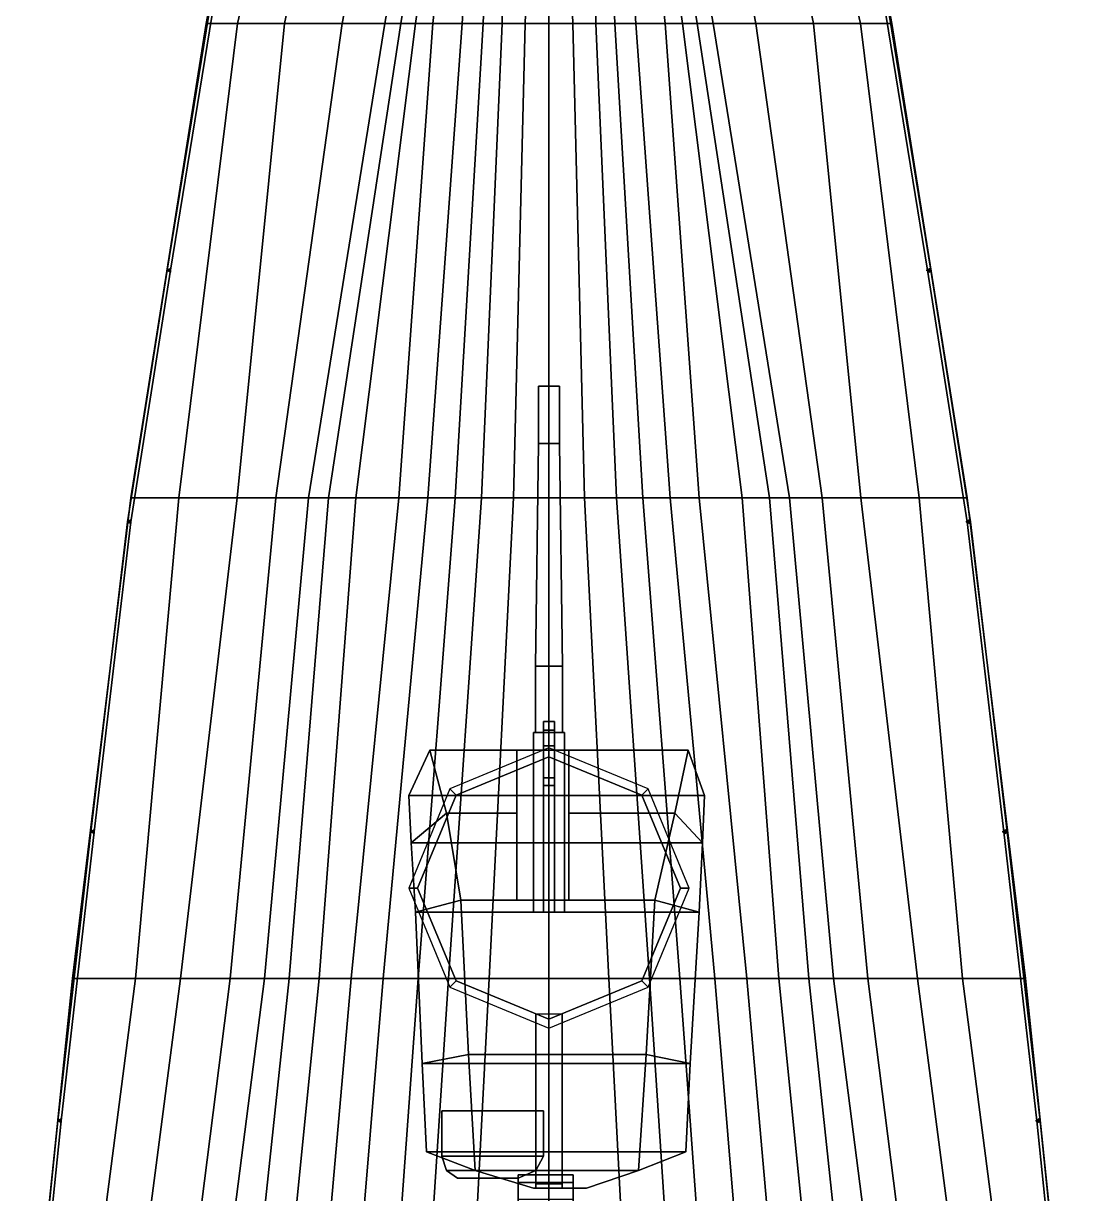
# Model space of a CAD drawing. Header units: millimetres. Extents: x -6 to 6, y -93 to 86.
# Drawn here: x -4.76 to 4.76, y 36.52 to 47.13 of the extents above; entities that cross this region are included whole.
import ezdxf

# ---------------------------------------------------------------- set-up
doc = ezdxf.new("R2010")
doc.units = ezdxf.units.MM
for name, color, linetype in [('gun', 1, 'Continuous'), ('railings', 6, 'Continuous'), ('sleeve', 5, 'Continuous'), ('turret', 2, 'Continuous')]:
    doc.layers.add(name, color=color, linetype=linetype)

msp = doc.modelspace()

# ---------------------------------------------------------------- linework, layer by layer
for points in [[(-2.288, 51.464, 5.959), (-1.801, 51.464, 5.177), (-2.821, 47.128, 5.291), (-3.106, 47.128, 5.747)], [(-1.801, 51.464, 5.177), (-1.491, 51.464, 4.479), (-2.396, 47.128, 4.479), (-2.821, 47.128, 5.291)], [(-1.491, 51.464, 4.479), (-1.04, 51.464, 3.076), (-1.874, 47.128, 3.076), (-2.396, 47.128, 4.479)], [(-1.04, 51.464, 3.076), (-0.725, 51.464, 1.233), (-1.486, 47.128, 1.233), (-1.874, 47.128, 3.076)], [(-0.725, 51.464, 1.233), (-0.647, 51.464, 0.198), (-1.341, 47.128, 0.198), (-1.486, 47.128, 1.233)], [(-0.647, 51.464, 0.198), (-0.595, 51.464, -1.174), (-1.211, 47.128, -1.174), (-1.341, 47.128, 0.198)], [(-0.595, 51.464, -1.174), (-0.564, 51.464, -2.09), (-1.051, 47.128, -2.09), (-1.211, 47.128, -1.174)], [(-0.564, 51.464, -2.09), (-0.497, 51.464, -2.902), (-0.787, 47.128, -2.902), (-1.051, 47.128, -2.09)], [(-0.497, 51.464, -2.902), (-0.424, 51.464, -3.275), (-0.595, 47.128, -3.275), (-0.787, 47.128, -2.902)], [(-0.424, 51.464, -3.275), (-0.331, 51.464, -3.534), (-0.424, 47.128, -3.534), (-0.595, 47.128, -3.275)], [(-0.331, 51.464, -3.534), (-0.052, 51.464, -3.798), (-0.217, 47.128, -3.798), (-0.424, 47.128, -3.534)], [(0, 47.128, -3.932), (-0.217, 47.128, -3.798), (-0.052, 51.464, -3.798), (0, 51.464, -3.829)], [(0, 51.464, -3.829), (0.052, 51.464, -3.798), (0.217, 47.128, -3.798), (0, 47.128, -3.932)], [(0.424, 47.128, -3.534), (0.217, 47.128, -3.798), (0.052, 51.464, -3.798), (0.331, 51.464, -3.534)], [(0.595, 47.128, -3.275), (0.424, 47.128, -3.534), (0.331, 51.464, -3.534), (0.424, 51.464, -3.275)], [(0.787, 47.128, -2.902), (0.595, 47.128, -3.275), (0.424, 51.464, -3.275), (0.497, 51.464, -2.902)], [(1.051, 47.128, -2.09), (0.787, 47.128, -2.902), (0.497, 51.464, -2.902), (0.564, 51.464, -2.09)], [(1.211, 47.128, -1.174), (1.051, 47.128, -2.09), (0.564, 51.464, -2.09), (0.595, 51.464, -1.174)], [(1.341, 47.128, 0.198), (1.211, 47.128, -1.174), (0.595, 51.464, -1.174), (0.647, 51.464, 0.198)], [(1.486, 47.128, 1.233), (1.341, 47.128, 0.198), (0.647, 51.464, 0.198), (0.725, 51.464, 1.233)], [(1.874, 47.128, 3.076), (1.486, 47.128, 1.233), (0.725, 51.464, 1.233), (1.04, 51.464, 3.076)], [(2.396, 47.128, 4.479), (1.874, 47.128, 3.076), (1.04, 51.464, 3.076), (1.491, 51.464, 4.479)], [(2.821, 47.128, 5.291), (2.396, 47.128, 4.479), (1.491, 51.464, 4.479), (1.801, 51.464, 5.177)], [(3.106, 47.128, 5.747), (2.821, 47.128, 5.291), (1.801, 51.464, 5.177), (2.288, 51.464, 5.959)], [(-3.106, 47.128, 5.747), (-2.821, 47.128, 5.291), (-3.354, 42.827, 4.779), (-3.789, 42.827, 5.524)], [(3.106, 47.128, 5.747), (-3.106, 47.128, 5.747), (-3.789, 42.827, 5.524), (3.789, 42.827, 5.524)], [(-2.821, 47.128, 5.291), (-2.396, 47.128, 4.479), (-2.826, 42.827, 3.573), (-3.354, 42.827, 4.779)], [(-2.396, 47.128, 4.479), (-1.874, 47.128, 3.076), (-2.474, 42.827, 2.398), (-2.826, 42.827, 3.573)], [(-1.874, 47.128, 3.076), (-1.486, 47.128, 1.233), (-2.179, 42.827, 1.233), (-2.474, 42.827, 2.398)], [(-1.486, 47.128, 1.233), (-1.341, 47.128, 0.198), (-1.998, 42.827, 0.198), (-2.179, 42.827, 1.233)], [(-1.341, 47.128, 0.198), (-1.211, 47.128, -1.174), (-1.749, 42.827, -1.174), (-1.998, 42.827, 0.198)], [(-1.211, 47.128, -1.174), (-1.051, 47.128, -2.09), (-1.361, 42.827, -2.421), (-1.749, 42.827, -1.174)], [(-1.051, 47.128, -2.09), (-0.787, 47.128, -2.902), (-1.097, 42.827, -2.902), (-1.361, 42.827, -2.421)], [(-0.787, 47.128, -2.902), (-0.595, 47.128, -3.275), (-0.849, 42.827, -3.275), (-1.097, 42.827, -2.902)], [(-0.595, 47.128, -3.275), (-0.424, 47.128, -3.534), (-0.611, 42.827, -3.534), (-0.849, 42.827, -3.275)], [(-0.424, 47.128, -3.534), (-0.217, 47.128, -3.798), (-0.321, 42.827, -3.798), (-0.611, 42.827, -3.534)], [(0, 42.827, -3.974), (-0.321, 42.827, -3.798), (-0.217, 47.128, -3.798), (0, 47.128, -3.932)], [(0, 47.128, -3.932), (0.217, 47.128, -3.798), (0.321, 42.827, -3.798), (0, 42.827, -3.974)], [(0.611, 42.827, -3.534), (0.321, 42.827, -3.798), (0.217, 47.128, -3.798), (0.424, 47.128, -3.534)], [(0.849, 42.827, -3.275), (0.611, 42.827, -3.534), (0.424, 47.128, -3.534), (0.595, 47.128, -3.275)], [(1.097, 42.827, -2.902), (0.849, 42.827, -3.275), (0.595, 47.128, -3.275), (0.787, 47.128, -2.902)], [(1.361, 42.827, -2.421), (1.097, 42.827, -2.902), (0.787, 47.128, -2.902), (1.051, 47.128, -2.09)], [(1.749, 42.827, -1.174), (1.361, 42.827, -2.421), (1.051, 47.128, -2.09), (1.211, 47.128, -1.174)], [(1.998, 42.827, 0.198), (1.749, 42.827, -1.174), (1.211, 47.128, -1.174), (1.341, 47.128, 0.198)], [(2.179, 42.827, 1.233), (1.998, 42.827, 0.198), (1.341, 47.128, 0.198), (1.486, 47.128, 1.233)], [(2.474, 42.827, 2.398), (2.179, 42.827, 1.233), (1.486, 47.128, 1.233), (1.874, 47.128, 3.076)], [(2.826, 42.827, 3.573), (2.474, 42.827, 2.398), (1.874, 47.128, 3.076), (2.396, 47.128, 4.479)], [(3.354, 42.827, 4.779), (2.826, 42.827, 3.573), (2.396, 47.128, 4.479), (2.821, 47.128, 5.291)], [(3.789, 42.827, 5.524), (3.354, 42.827, 4.779), (2.821, 47.128, 5.291), (3.106, 47.128, 5.747)], [(-3.43, 44.907, 5.63), (-3.46, 44.89, 5.63), (-3.46, 44.89, 6.63), (-3.43, 44.907, 6.63)], [(-3.46, 44.89, 5.63), (-3.43, 44.873, 5.63), (-3.43, 44.873, 6.63), (-3.46, 44.89, 6.63)], [(-3.43, 44.873, 5.63), (-3.43, 44.907, 5.63), (-3.43, 44.907, 6.63), (-3.43, 44.873, 6.63)], [(3.45, 44.907, 5.63), (3.42, 44.89, 5.63), (3.42, 44.89, 6.63), (3.45, 44.907, 6.63)], [(3.42, 44.89, 5.63), (3.45, 44.873, 5.63), (3.45, 44.873, 6.63), (3.42, 44.89, 6.63)], [(3.45, 44.873, 5.63), (3.45, 44.907, 5.63), (3.45, 44.907, 6.63), (3.45, 44.873, 6.63)], [(-3.789, 42.827, 5.524), (-3.354, 42.827, 4.779), (-3.747, 38.469, 4.002), (-4.317, 38.469, 5.291)], [(3.789, 42.827, 5.524), (-3.789, 42.827, 5.524), (-4.317, 38.469, 5.291), (4.317, 38.469, 5.291)], [(-3.354, 42.827, 4.779), (-2.826, 42.827, 3.573), (-3.339, 38.469, 2.879), (-3.747, 38.469, 4.002)], [(-2.826, 42.827, 3.573), (-2.474, 42.827, 2.398), (-2.888, 38.469, 1.285), (-3.339, 38.469, 2.879)], [(-2.474, 42.827, 2.398), (-2.179, 42.827, 1.233), (-2.578, 38.469, -0.066), (-2.888, 38.469, 1.285)], [(-2.179, 42.827, 1.233), (-1.998, 42.827, 0.198), (-2.355, 38.469, -0.987), (-2.578, 38.469, -0.066)], [(-1.998, 42.827, 0.198), (-1.749, 42.827, -1.174), (-2.081, 38.469, -1.826), (-2.355, 38.469, -0.987)], [(-1.749, 42.827, -1.174), (-1.361, 42.827, -2.421), (-1.791, 38.469, -2.421), (-2.081, 38.469, -1.826)], [(-1.361, 42.827, -2.421), (-1.097, 42.827, -2.902), (-1.501, 38.469, -2.902), (-1.791, 38.469, -2.421)], [(-1.097, 42.827, -2.902), (-0.849, 42.827, -3.275), (-1.185, 38.469, -3.275), (-1.501, 38.469, -2.902)], [(-0.849, 42.827, -3.275), (-0.611, 42.827, -3.534), (-0.911, 38.469, -3.534), (-1.185, 38.469, -3.275)], [(-0.611, 42.827, -3.534), (-0.321, 42.827, -3.798), (-0.543, 38.469, -3.798), (-0.911, 38.469, -3.534)], [(0, 38.469, -3.974), (-0.543, 38.469, -3.798), (-0.321, 42.827, -3.798), (0, 42.827, -3.974)], [(0, 42.827, -3.974), (0.321, 42.827, -3.798), (0.543, 38.469, -3.798), (0, 38.469, -3.974)], [(0.911, 38.469, -3.534), (0.543, 38.469, -3.798), (0.321, 42.827, -3.798), (0.611, 42.827, -3.534)], [(1.185, 38.469, -3.275), (0.911, 38.469, -3.534), (0.611, 42.827, -3.534), (0.849, 42.827, -3.275)], [(1.501, 38.469, -2.902), (1.185, 38.469, -3.275), (0.849, 42.827, -3.275), (1.097, 42.827, -2.902)], [(1.791, 38.469, -2.421), (1.501, 38.469, -2.902), (1.097, 42.827, -2.902), (1.361, 42.827, -2.421)], [(2.081, 38.469, -1.826), (1.791, 38.469, -2.421), (1.361, 42.827, -2.421), (1.749, 42.827, -1.174)], [(2.355, 38.469, -0.987), (2.081, 38.469, -1.826), (1.749, 42.827, -1.174), (1.998, 42.827, 0.198)], [(2.578, 38.469, -0.066), (2.355, 38.469, -0.987), (1.998, 42.827, 0.198), (2.179, 42.827, 1.233)], [(2.888, 38.469, 1.285), (2.578, 38.469, -0.066), (2.179, 42.827, 1.233), (2.474, 42.827, 2.398)], [(3.339, 38.469, 2.879), (2.888, 38.469, 1.285), (2.474, 42.827, 2.398), (2.826, 42.827, 3.573)], [(3.747, 38.469, 4.002), (3.339, 38.469, 2.879), (2.826, 42.827, 3.573), (3.354, 42.827, 4.779)], [(4.317, 38.469, 5.291), (3.747, 38.469, 4.002), (3.354, 42.827, 4.779), (3.789, 42.827, 5.524)], [(-3.79, 42.627, 5.51), (-3.82, 42.61, 5.51), (-3.82, 42.61, 6.51), (-3.79, 42.627, 6.51)], [(-3.82, 42.61, 5.51), (-3.79, 42.593, 5.51), (-3.79, 42.593, 6.51), (-3.82, 42.61, 6.51)], [(-3.79, 42.593, 5.51), (-3.79, 42.627, 5.51), (-3.79, 42.627, 6.51), (-3.79, 42.593, 6.51)], [(3.81, 42.627, 5.51), (3.78, 42.61, 5.51), (3.78, 42.61, 6.51), (3.81, 42.627, 6.51)], [(3.78, 42.61, 5.51), (3.81, 42.593, 5.51), (3.81, 42.593, 6.51), (3.78, 42.61, 6.51)], [(3.81, 42.593, 5.51), (3.81, 42.627, 5.51), (3.81, 42.627, 6.51), (3.81, 42.593, 6.51)], [(-4.12, 39.817, 5.36), (-4.15, 39.8, 5.36), (-4.15, 39.8, 6.36), (-4.12, 39.817, 6.36)], [(-4.15, 39.8, 5.36), (-4.12, 39.783, 5.36), (-4.12, 39.783, 6.36), (-4.15, 39.8, 6.36)], [(-4.12, 39.783, 5.36), (-4.12, 39.817, 5.36), (-4.12, 39.817, 6.36), (-4.12, 39.783, 6.36)], [(4.14, 39.817, 5.36), (4.11, 39.8, 5.36), (4.11, 39.8, 6.36), (4.14, 39.817, 6.36)], [(4.11, 39.8, 5.36), (4.14, 39.783, 5.36), (4.14, 39.783, 6.36), (4.11, 39.8, 6.36)], [(4.14, 39.783, 5.36), (4.14, 39.817, 5.36), (4.14, 39.817, 6.36), (4.14, 39.783, 6.36)], [(-4.317, 38.469, 5.291), (-3.747, 38.469, 4.002), (-4.301, 34.182, 4.002), (-4.762, 34.182, 5.058)], [(4.317, 38.469, 5.291), (-4.317, 38.469, 5.291), (-4.762, 34.182, 5.058), (4.762, 34.182, 5.058)], [(-3.747, 38.469, 4.002), (-3.339, 38.469, 2.879), (-3.898, 34.182, 2.879), (-4.301, 34.182, 4.002)], [(-3.339, 38.469, 2.879), (-2.888, 38.469, 1.285), (-3.432, 34.182, 1.285), (-3.898, 34.182, 2.879)], [(-2.888, 38.469, 1.285), (-2.578, 38.469, -0.066), (-3.126, 34.182, -0.066), (-3.432, 34.182, 1.285)], [(-2.578, 38.469, -0.066), (-2.355, 38.469, -0.987), (-2.811, 34.182, -0.987), (-3.126, 34.182, -0.066)], [(-2.355, 38.469, -0.987), (-2.081, 38.469, -1.826), (-2.51, 34.182, -1.826), (-2.811, 34.182, -0.987)], [(-2.081, 38.469, -1.826), (-1.791, 38.469, -2.421), (-2.169, 34.182, -2.421), (-2.51, 34.182, -1.826)], [(-1.791, 38.469, -2.421), (-1.501, 38.469, -2.902), (-1.858, 34.182, -2.902), (-2.169, 34.182, -2.421)], [(-1.501, 38.469, -2.902), (-1.185, 38.469, -3.275), (-1.496, 34.182, -3.275), (-1.858, 34.182, -2.902)], [(-1.185, 38.469, -3.275), (-0.911, 38.469, -3.534), (-1.19, 34.182, -3.534), (-1.496, 34.182, -3.275)], [(-0.911, 38.469, -3.534), (-0.543, 38.469, -3.798), (-0.766, 34.182, -3.798), (-1.19, 34.182, -3.534)], [(0, 34.182, -3.974), (-0.766, 34.182, -3.798), (-0.543, 38.469, -3.798), (0, 38.469, -3.974)], [(0, 38.469, -3.974), (0.543, 38.469, -3.798), (0.766, 34.182, -3.798), (0, 34.182, -3.974)], [(1.19, 34.182, -3.534), (0.766, 34.182, -3.798), (0.543, 38.469, -3.798), (0.911, 38.469, -3.534)], [(1.496, 34.182, -3.275), (1.19, 34.182, -3.534), (0.911, 38.469, -3.534), (1.185, 38.469, -3.275)], [(1.858, 34.182, -2.902), (1.496, 34.182, -3.275), (1.185, 38.469, -3.275), (1.501, 38.469, -2.902)], [(2.169, 34.182, -2.421), (1.858, 34.182, -2.902), (1.501, 38.469, -2.902), (1.791, 38.469, -2.421)], [(2.51, 34.182, -1.826), (2.169, 34.182, -2.421), (1.791, 38.469, -2.421), (2.081, 38.469, -1.826)], [(2.811, 34.182, -0.987), (2.51, 34.182, -1.826), (2.081, 38.469, -1.826), (2.355, 38.469, -0.987)], [(3.126, 34.182, -0.066), (2.811, 34.182, -0.987), (2.355, 38.469, -0.987), (2.578, 38.469, -0.066)], [(3.432, 34.182, 1.285), (3.126, 34.182, -0.066), (2.578, 38.469, -0.066), (2.888, 38.469, 1.285)], [(3.898, 34.182, 2.879), (3.432, 34.182, 1.285), (2.888, 38.469, 1.285), (3.339, 38.469, 2.879)], [(4.301, 34.182, 4.002), (3.898, 34.182, 2.879), (3.339, 38.469, 2.879), (3.747, 38.469, 4.002)], [(4.762, 34.182, 5.058), (4.301, 34.182, 4.002), (3.747, 38.469, 4.002), (4.317, 38.469, 5.291)], [(-4.42, 37.197, 5.22), (-4.45, 37.18, 5.22), (-4.45, 37.18, 6.22), (-4.42, 37.197, 6.22)], [(-4.45, 37.18, 5.22), (-4.42, 37.163, 5.22), (-4.42, 37.163, 6.22), (-4.45, 37.18, 6.22)], [(-4.42, 37.163, 5.22), (-4.42, 37.197, 5.22), (-4.42, 37.197, 6.22), (-4.42, 37.163, 6.22)], [(4.44, 37.197, 5.22), (4.41, 37.18, 5.22), (4.41, 37.18, 6.22), (4.44, 37.197, 6.22)], [(4.41, 37.18, 5.22), (4.44, 37.163, 5.22), (4.44, 37.163, 6.22), (4.41, 37.18, 6.22)], [(4.44, 37.163, 5.22), (4.44, 37.197, 5.22), (4.44, 37.197, 6.22), (4.44, 37.163, 6.22)]]:
    msp.add_3dface(points)
at = {"layer": 'gun'}
for points in [[(0, 43.84, 7.26), (-0.095, 43.84, 7.205), (-0.095, 43.32, 7.205), (0, 43.32, 7.26)], [(-0.095, 43.84, 7.205), (-0.095, 43.84, 7.095), (-0.095, 43.32, 7.095), (-0.095, 43.32, 7.205)], [(-0.095, 43.84, 7.095), (0, 43.84, 7.04), (0, 43.32, 7.04), (-0.095, 43.32, 7.095)], [(0.095, 43.84, 7.205), (-0.095, 43.84, 7.095), (-0.095, 43.84, 7.205), (0, 43.84, 7.26)], [(0.095, 43.84, 7.095), (0, 43.84, 7.04), (-0.095, 43.84, 7.095), (0.095, 43.84, 7.205)], [(0, 43.84, 7.04), (0.095, 43.84, 7.095), (0.095, 43.32, 7.095), (0, 43.32, 7.04)], [(0.095, 43.84, 7.205), (0, 43.84, 7.26), (0, 43.32, 7.26), (0.095, 43.32, 7.205)], [(0.095, 43.84, 7.095), (0.095, 43.84, 7.205), (0.095, 43.32, 7.205), (0.095, 43.32, 7.095)], [(0, 43.32, 7.26), (-0.095, 43.32, 7.205), (-0.121, 41.3, 7.22), (0, 41.3, 7.29)], [(-0.095, 43.32, 7.205), (-0.095, 43.32, 7.095), (-0.121, 41.3, 7.08), (-0.121, 41.3, 7.22)], [(-0.095, 43.32, 7.095), (0, 43.32, 7.04), (0, 41.3, 7.01), (-0.121, 41.3, 7.08)], [(0, 43.32, 7.04), (0.095, 43.32, 7.095), (0.121, 41.3, 7.08), (0, 41.3, 7.01)], [(0.095, 43.32, 7.205), (0, 43.32, 7.26), (0, 41.3, 7.29), (0.121, 41.3, 7.22)], [(0.095, 43.32, 7.095), (0.095, 43.32, 7.205), (0.121, 41.3, 7.22), (0.121, 41.3, 7.08)], [(0, 41.3, 7.29), (-0.121, 41.3, 7.22), (-0.121, 40.7, 7.22), (0, 40.7, 7.29)], [(-0.121, 41.3, 7.22), (-0.121, 41.3, 7.08), (-0.121, 40.7, 7.08), (-0.121, 40.7, 7.22)], [(-0.121, 41.3, 7.08), (0, 41.3, 7.01), (0, 40.7, 7.01), (-0.121, 40.7, 7.08)], [(0, 41.3, 7.01), (0.121, 41.3, 7.08), (0.121, 40.7, 7.08), (0, 40.7, 7.01)], [(0.121, 41.3, 7.22), (0, 41.3, 7.29), (0, 40.7, 7.29), (0.121, 40.7, 7.22)], [(0.121, 41.3, 7.08), (0.121, 41.3, 7.22), (0.121, 40.7, 7.22), (0.121, 40.7, 7.08)], [(0.139, 40.7, 7.07), (0, 40.7, 6.99), (-0.139, 40.7, 7.07), (0.139, 40.7, 7.23)], [(0.139, 40.7, 7.23), (-0.139, 40.7, 7.07), (-0.139, 40.7, 7.23), (0, 40.7, 7.31)], [(0, 40.7, 7.31), (-0.139, 40.7, 7.23), (-0.139, 39.07, 7.23), (0, 39.07, 7.31)], [(-0.139, 40.7, 7.23), (-0.139, 40.7, 7.07), (-0.139, 39.07, 7.07), (-0.139, 39.07, 7.23)], [(-0.139, 40.7, 7.07), (0, 40.7, 6.99), (0, 39.07, 6.99), (-0.139, 39.07, 7.07)], [(0, 40.7, 6.99), (0.139, 40.7, 7.07), (0.139, 39.07, 7.07), (0, 39.07, 6.99)], [(0.139, 40.7, 7.23), (0, 40.7, 7.31), (0, 39.07, 7.31), (0.139, 39.07, 7.23)], [(0.139, 40.7, 7.07), (0.139, 40.7, 7.23), (0.139, 39.07, 7.23), (0.139, 39.07, 7.07)]]:
    msp.add_3dface(points, dxfattribs=at)
at = {"layer": 'railings'}
for points in [[(-3.46, 44.89, 6.63), (-3.06, 47.34, 6.75), (-3.03, 47.34, 6.75), (-3.43, 44.89, 6.63)], [(-3.43, 44.89, 6.63), (-3.03, 47.34, 6.75), (-3.06, 47.34, 6.75), (-3.46, 44.89, 6.63)], [(3.46, 44.89, 6.63), (3.06, 47.34, 6.75), (3.03, 47.34, 6.75), (3.43, 44.89, 6.63)], [(3.43, 44.89, 6.63), (3.03, 47.34, 6.75), (3.06, 47.34, 6.75), (3.46, 44.89, 6.63)], [(-3.79, 42.61, 6.51), (-3.43, 44.89, 6.63), (-3.46, 44.89, 6.63), (-3.82, 42.61, 6.51)], [(-3.82, 42.61, 6.51), (-3.46, 44.89, 6.63), (-3.43, 44.89, 6.63), (-3.79, 42.61, 6.51)], [(3.82, 42.61, 6.51), (3.46, 44.89, 6.63), (3.43, 44.89, 6.63), (3.79, 42.61, 6.51)], [(3.79, 42.61, 6.51), (3.43, 44.89, 6.63), (3.46, 44.89, 6.63), (3.82, 42.61, 6.51)], [(-4.15, 39.8, 6.36), (-3.82, 42.61, 6.51), (-3.79, 42.61, 6.51), (-4.12, 39.8, 6.36)], [(-4.12, 39.8, 6.36), (-3.79, 42.61, 6.51), (-3.82, 42.61, 6.51), (-4.15, 39.8, 6.36)], [(4.12, 39.8, 6.36), (3.79, 42.61, 6.51), (3.82, 42.61, 6.51), (4.15, 39.8, 6.36)], [(4.15, 39.8, 6.36), (3.82, 42.61, 6.51), (3.79, 42.61, 6.51), (4.12, 39.8, 6.36)], [(-4.42, 37.18, 6.22), (-4.12, 39.8, 6.36), (-4.15, 39.8, 6.36), (-4.45, 37.18, 6.22)], [(-4.45, 37.18, 6.22), (-4.15, 39.8, 6.36), (-4.12, 39.8, 6.36), (-4.42, 37.18, 6.22)], [(4.42, 37.18, 6.22), (4.12, 39.8, 6.36), (4.15, 39.8, 6.36), (4.45, 37.18, 6.22)], [(4.45, 37.18, 6.22), (4.15, 39.8, 6.36), (4.12, 39.8, 6.36), (4.42, 37.18, 6.22)], [(-4.73, 34.44, 6.07), (-4.45, 37.18, 6.22), (-4.42, 37.18, 6.22), (-4.7, 34.44, 6.07)], [(-4.7, 34.44, 6.07), (-4.42, 37.18, 6.22), (-4.45, 37.18, 6.22), (-4.73, 34.44, 6.07)], [(4.73, 34.44, 6.07), (4.45, 37.18, 6.22), (4.42, 37.18, 6.22), (4.7, 34.44, 6.07)], [(4.7, 34.44, 6.07), (4.42, 37.18, 6.22), (4.45, 37.18, 6.22), (4.73, 34.44, 6.07)]]:
    msp.add_3dface(points, dxfattribs=at)
at = {"layer": 'sleeve'}
for points in [[(-0.05, 40.8, 7.39), (-0.05, 40.72, 7.48), (0.05, 40.72, 7.48), (0.05, 40.8, 7.39)], [(0.05, 40.8, 7.39), (0.05, 40.8, 7.26), (-0.05, 40.8, 7.26), (-0.05, 40.8, 7.39)], [(-0.05, 40.8, 7.26), (-0.05, 40.72, 7.26), (-0.05, 40.72, 7.48), (-0.05, 40.8, 7.39)], [(0.05, 40.72, 7.48), (0.05, 40.72, 7.26), (0.05, 40.8, 7.26), (0.05, 40.8, 7.39)], [(-0.05, 40.72, 7.48), (-0.05, 40.58, 7.48), (0.05, 40.58, 7.48), (0.05, 40.72, 7.48)], [(-0.05, 40.72, 7.26), (-0.05, 40.58, 7.26), (-0.05, 40.58, 7.48), (-0.05, 40.72, 7.48)], [(0.05, 40.58, 7.48), (0.05, 40.58, 7.26), (0.05, 40.72, 7.26), (0.05, 40.72, 7.48)], [(-0.05, 40.58, 7.46), (-0.05, 40.29, 7.46), (0.05, 40.29, 7.46), (0.05, 40.58, 7.46)], [(-0.05, 40.58, 7.26), (-0.05, 40.29, 7.26), (-0.05, 40.29, 7.46), (-0.05, 40.58, 7.46)], [(-0.05, 40.58, 7.48), (-0.05, 40.58, 7.46), (0.05, 40.58, 7.46), (0.05, 40.58, 7.48)], [(0.05, 40.29, 7.46), (0.05, 40.29, 7.26), (0.05, 40.58, 7.26), (0.05, 40.58, 7.46)], [(-0.05, 40.29, 7.46), (-0.05, 40.22, 7.39), (0.05, 40.22, 7.39), (0.05, 40.29, 7.46)], [(-0.05, 40.29, 7.26), (-0.05, 40.22, 7.26), (-0.05, 40.22, 7.39), (-0.05, 40.29, 7.46)], [(-0.05, 40.22, 7.39), (-0.05, 39.07, 7.39), (0.05, 39.07, 7.39), (0.05, 40.22, 7.39)], [(-0.05, 40.22, 7.26), (-0.05, 39.07, 7.26), (-0.05, 39.07, 7.39), (-0.05, 40.22, 7.39)], [(0.05, 40.22, 7.39), (0.05, 40.22, 7.26), (0.05, 40.29, 7.26), (0.05, 40.29, 7.46)], [(0.05, 39.07, 7.39), (0.05, 39.07, 7.26), (0.05, 40.22, 7.26), (0.05, 40.22, 7.39)]]:
    msp.add_3dface(points, dxfattribs=at)
at = {"layer": 'turret'}
for points in [[(1.26, 40.54, 5.73), (1.41, 40.13, 5.73), (-1.27, 40.13, 5.73), (-1.08, 40.54, 5.73)], [(-1.27, 40.13, 6.63), (-1.25, 39.7, 7.37), (-0.93, 39.97, 7.7), (-1.08, 40.54, 6.73)], [(-1.27, 40.13, 5.73), (-1.27, 40.13, 6.63), (-1.08, 40.54, 6.73), (-1.08, 40.54, 5.73)], [(-0.93, 39.97, 7.7), (-0.29, 39.97, 7.7), (-0.29, 40.54, 6.73), (-1.08, 40.54, 6.73)], [(-1.08, 40.54, 6.73), (1.26, 40.54, 6.73), (1.26, 40.54, 5.73), (-1.08, 40.54, 5.73)], [(-0.841, 40.131, 5.39), (0, 40.48, 5.39), (0, 40.56, 5.27), (-0.898, 40.188, 5.27)], [(-0.29, 39.97, 7.7), (-0.29, 39.18, 7.91), (-0.29, 39.18, 6.73), (-0.29, 40.54, 6.73)], [(-0.29, 39.18, 6.73), (0.18, 39.18, 6.73), (0.18, 40.54, 6.73), (-0.29, 40.54, 6.73)], [(0, 40.48, 5.39), (0.841, 40.131, 5.39), (0.898, 40.188, 5.27), (0, 40.56, 5.27)], [(0.18, 39.97, 7.7), (1.14, 39.97, 7.7), (1.26, 40.54, 6.73), (0.18, 40.54, 6.73)], [(0.18, 39.97, 7.7), (0.18, 39.18, 7.91), (0.18, 39.18, 6.73), (0.18, 40.54, 6.73)], [(1.26, 40.54, 6.73), (1.14, 39.97, 7.7), (1.39, 39.7, 7.37), (1.41, 40.13, 6.63)], [(1.26, 40.54, 5.73), (1.26, 40.54, 6.73), (1.41, 40.13, 6.63), (1.41, 40.13, 5.73)], [(0, 40.48, 5.39), (-0.841, 40.131, 5.39), (-0.841, 40.131, 5.73), (0, 40.48, 5.73)], [(0.841, 40.131, 5.39), (0, 40.48, 5.39), (0, 40.48, 5.73), (0.841, 40.131, 5.73)], [(-1.19, 39.29, 5.39), (-0.841, 40.131, 5.39), (-0.898, 40.188, 5.27), (-1.27, 39.29, 5.27)], [(1.41, 40.13, 5.73), (1.39, 39.7, 5.73), (-1.25, 39.7, 5.73), (-1.27, 40.13, 5.73)], [(-1.27, 40.13, 5.73), (-1.25, 39.7, 5.73), (-1.25, 39.7, 7.37), (-1.27, 40.13, 6.63)], [(-0.841, 40.131, 5.39), (-1.19, 39.29, 5.39), (-1.19, 39.29, 5.73), (-0.841, 40.131, 5.73)], [(0.841, 40.131, 5.39), (1.19, 39.29, 5.39), (1.27, 39.29, 5.27), (0.898, 40.188, 5.27)], [(1.19, 39.29, 5.39), (0.841, 40.131, 5.39), (0.841, 40.131, 5.73), (1.19, 39.29, 5.73)], [(1.41, 40.13, 6.63), (1.39, 39.7, 7.37), (1.39, 39.7, 5.73), (1.41, 40.13, 5.73)], [(-1.25, 39.7, 7.37), (-1.21, 39.07, 7.54), (-0.8, 39.18, 7.91), (-0.93, 39.97, 7.7)], [(-0.8, 39.18, 7.91), (-0.29, 39.18, 7.91), (-0.29, 39.97, 7.7), (-0.93, 39.97, 7.7)], [(0.18, 39.18, 7.91), (0.96, 39.18, 7.91), (1.14, 39.97, 7.7), (0.18, 39.97, 7.7)], [(1.14, 39.97, 7.7), (0.96, 39.18, 7.91), (1.36, 39.07, 7.54), (1.39, 39.7, 7.37)], [(1.39, 39.7, 5.73), (1.36, 39.07, 5.73), (-1.21, 39.07, 5.73), (-1.25, 39.7, 5.73)], [(-1.25, 39.7, 5.73), (-1.21, 39.07, 5.73), (-1.21, 39.07, 7.54), (-1.25, 39.7, 7.37)], [(1.39, 39.7, 7.37), (1.36, 39.07, 7.54), (1.36, 39.07, 5.73), (1.39, 39.7, 5.73)], [(-0.841, 38.449, 5.39), (-1.19, 39.29, 5.39), (-1.27, 39.29, 5.27), (-0.898, 38.392, 5.27)], [(-1.19, 39.29, 5.39), (-0.841, 38.449, 5.39), (-0.841, 38.449, 5.73), (-1.19, 39.29, 5.73)], [(0.841, 38.449, 5.39), (1.19, 39.29, 5.39), (1.19, 39.29, 5.73), (0.841, 38.449, 5.73)], [(1.19, 39.29, 5.39), (0.841, 38.449, 5.39), (0.898, 38.392, 5.27), (1.27, 39.29, 5.27)], [(-1.21, 39.07, 7.54), (-1.15, 37.7, 7.77), (-0.73, 37.78, 8.17), (-0.8, 39.18, 7.91)], [(-0.73, 37.78, 8.17), (0.88, 37.78, 8.17), (0.96, 39.18, 7.91), (-0.8, 39.18, 7.91)], [(-0.29, 39.18, 7.91), (0.18, 39.18, 7.91), (0.18, 39.18, 6.73), (-0.29, 39.18, 6.73)], [(0.96, 39.18, 7.91), (0.88, 37.78, 8.17), (1.28, 37.7, 7.77), (1.36, 39.07, 7.54)], [(-1.21, 39.07, 5.73), (-1.15, 37.7, 5.73), (-1.15, 37.7, 7.77), (-1.21, 39.07, 7.54)], [(1.36, 39.07, 5.73), (1.28, 37.7, 5.73), (-1.15, 37.7, 5.73), (-1.21, 39.07, 5.73)], [(1.36, 39.07, 7.54), (1.28, 37.7, 7.77), (1.28, 37.7, 5.73), (1.36, 39.07, 5.73)], [(0, 38.1, 5.39), (-0.841, 38.449, 5.39), (-0.898, 38.392, 5.27), (0, 38.02, 5.27)], [(-0.841, 38.449, 5.39), (0, 38.1, 5.39), (0, 38.1, 5.73), (-0.841, 38.449, 5.73)], [(0, 38.1, 5.39), (0.841, 38.449, 5.39), (0.841, 38.449, 5.73), (0, 38.1, 5.73)], [(0.841, 38.449, 5.39), (0, 38.1, 5.39), (0, 38.02, 5.27), (0.898, 38.392, 5.27)], [(-0.12, 38.15, 5.46), (-0.12, 36.61, 5.64), (-0.12, 36.57, 5.73), (-0.12, 38.15, 5.73)], [(0.12, 38.15, 5.46), (0.12, 36.61, 5.64), (-0.12, 36.61, 5.64), (-0.12, 38.15, 5.46)], [(0.12, 36.57, 5.73), (0.12, 36.61, 5.64), (0.12, 38.15, 5.46), (0.12, 38.15, 5.73)], [(-1.15, 37.7, 7.77), (-1.11, 36.9, 7.77), (-0.67, 36.73, 8.17), (-0.73, 37.78, 8.17)], [(-0.67, 36.73, 8.17), (0.81, 36.73, 8.17), (0.88, 37.78, 8.17), (-0.73, 37.78, 8.17)], [(0.88, 37.78, 8.17), (0.81, 36.73, 8.17), (1.24, 36.9, 7.77), (1.28, 37.7, 7.77)], [(-1.15, 37.7, 5.73), (-1.11, 36.9, 5.73), (-1.11, 36.9, 7.77), (-1.15, 37.7, 7.77)], [(1.28, 37.7, 5.73), (1.24, 36.9, 5.73), (-1.11, 36.9, 5.73), (-1.15, 37.7, 5.73)], [(1.28, 37.7, 7.77), (1.24, 36.9, 7.77), (1.24, 36.9, 5.73), (1.28, 37.7, 5.73)], [(-0.97, 37.27, 8.86), (-0.05, 37.27, 8.86), (-0.05, 37.27, 8.17), (-0.97, 37.27, 7.94)], [(-0.97, 37.27, 7.94), (-0.97, 36.86, 7.94), (-0.97, 36.86, 8.86), (-0.97, 37.27, 8.86)], [(-0.97, 36.86, 8.86), (-0.05, 36.86, 8.86), (-0.05, 37.27, 8.86), (-0.97, 37.27, 8.86)], [(-0.05, 37.27, 8.86), (-0.05, 36.86, 8.86), (-0.05, 36.86, 8.17), (-0.05, 37.27, 8.17)], [(1.24, 36.9, 5.73), (0.81, 36.73, 5.73), (-0.67, 36.73, 5.73), (-1.11, 36.9, 5.73)], [(-0.97, 36.86, 7.94), (-0.93, 36.73, 7.97), (-0.93, 36.73, 8.86), (-0.97, 36.86, 8.86)], [(-0.93, 36.73, 8.86), (-0.12, 36.73, 8.86), (-0.05, 36.86, 8.86), (-0.97, 36.86, 8.86)], [(-0.05, 36.86, 8.86), (-0.12, 36.73, 8.86), (-0.12, 36.73, 8.17), (-0.05, 36.86, 8.17)], [(-0.93, 36.73, 7.97), (-0.83, 36.66, 8.07), (-0.83, 36.66, 8.86), (-0.93, 36.73, 8.86)], [(-0.83, 36.66, 8.86), (-0.28, 36.66, 8.86), (-0.12, 36.73, 8.86), (-0.93, 36.73, 8.86)], [(-0.67, 36.73, 5.73), (-0.14, 36.57, 5.73), (-0.14, 36.57, 8.17), (-0.67, 36.73, 8.17)], [(0.81, 36.73, 5.73), (0.34, 36.57, 5.73), (-0.14, 36.57, 5.73), (-0.67, 36.73, 5.73)], [(-0.14, 36.57, 8.17), (0.34, 36.57, 8.17), (0.81, 36.73, 8.17), (-0.67, 36.73, 8.17)], [(-0.12, 36.73, 8.86), (-0.28, 36.66, 8.86), (-0.28, 36.66, 8.17), (-0.12, 36.73, 8.17)], [(0.81, 36.73, 8.17), (0.34, 36.57, 8.17), (0.34, 36.57, 5.73), (0.81, 36.73, 5.73)], [(-0.83, 36.66, 8.07), (-0.28, 36.66, 8.17), (-0.28, 36.66, 8.86), (-0.83, 36.66, 8.86)], [(0.22, 36.62, 7.22), (0.22, 36.69, 7.21), (-0.28, 36.69, 7.21), (-0.28, 36.62, 7.22)], [(-0.28, 36.69, 7.21), (-0.28, 36.2, 6.21), (-0.28, 36.47, 7.07), (-0.28, 36.62, 7.22)], [(-0.28, 36.69, 5.73), (-0.28, 36.2, 5.73), (-0.28, 36.2, 6.21), (-0.28, 36.69, 7.21)], [(0.22, 36.69, 5.73), (0.22, 36.2, 5.73), (-0.28, 36.2, 5.73), (-0.28, 36.69, 5.73)], [(-0.28, 36.62, 7.22), (-0.28, 36.47, 7.07), (0.22, 36.47, 7.07), (0.22, 36.62, 7.22)], [(-0.12, 36.57, 5.73), (-0.12, 36.61, 5.64), (0.12, 36.61, 5.64), (0.12, 36.57, 5.73)], [(0.22, 36.47, 7.07), (0.22, 36.2, 6.21), (0.22, 36.69, 7.21), (0.22, 36.62, 7.22)], [(0.22, 36.2, 6.21), (0.22, 36.2, 5.73), (0.22, 36.69, 5.73), (0.22, 36.69, 7.21)], [(-0.14, 36.57, 5.73), (0.34, 36.57, 5.73), (0.34, 36.57, 8.17), (-0.14, 36.57, 8.17)]]:
    msp.add_3dface(points, dxfattribs=at)

doc.saveas('drawing.dxf')
